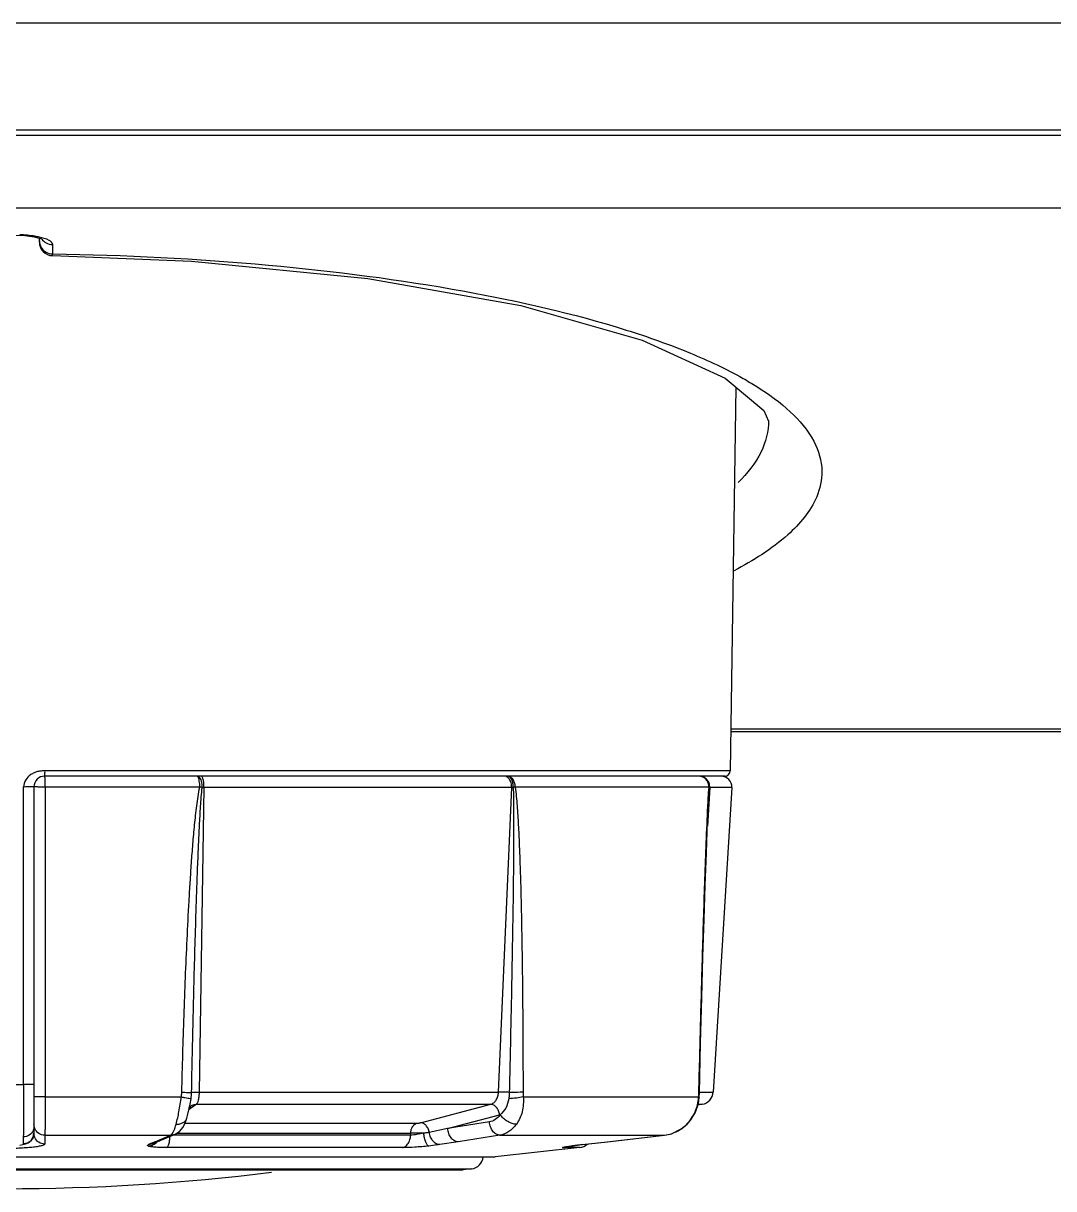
# Model space of a CAD drawing. Header units: millimetres. Extents: x -1538 to 3410, y -1646 to 2016.
# Drawn here: x 219.18 to 257.72, y -1624.49 to -1580.91 of the extents above; entities that cross this region are included whole.
import ezdxf

# ---------------------------------------------------------------- set-up
doc = ezdxf.new("R2010")
doc.units = ezdxf.units.MM
doc.header["$LTSCALE"] = 23.1
doc.layers.get('0').update_dxf_attribs({"linetype": 'CONTINUOUS'})

msp = doc.modelspace()

# ---------------------------------------------------------------- linework, layer by layer
at = {"linetype": 'Continuous'}
for p, q in [((598.434, -1580.914), (-158.566, -1580.914)), ((598.434, -1584.914), (-158.566, -1584.914)), ((523.434, -1585.114), (209.434, -1585.114)), ((522.534, -1587.828), (-85.466, -1587.828)), ((219.588, -1588.897), (219.829, -1588.956)), ((219.784, -1589.101), (219.784, -1588.945)), ((219.829, -1588.956), (219.883, -1588.976)), ((220.284, -1589.533), (220.284, -1589.188)), ((220.276, -1589.601), (220.284, -1589.533)), ((245.828, -1594.513), (245.618, -1608.866)), ((321.429, -1607.407), (245.639, -1607.407)), ((321.428, -1607.304), (245.641, -1607.304)), ((245.418, -1609.064), (219.984, -1609.064)), ((245.618, -1608.866), (219.992, -1608.865)), ((219.194, -1620.592), (219.194, -1609.469)), ((219.584, -1609.464), (219.584, -1622.424)), ((225.784, -1609.471), (220.006, -1609.471)), ((220.006, -1609.471), (220.006, -1621.056)), ((225.94, -1609.488), (225.76, -1620.874)), ((237.449, -1609.488), (225.94, -1609.488)), ((236.956, -1620.874), (237.449, -1609.488)), ((244.829, -1609.471), (237.579, -1609.471)), ((244.855, -1609.488), (244.769, -1610.93)), ((245.68, -1609.488), (244.855, -1609.488)), ((245.68, -1609.488), (244.984, -1620.874)), ((244.468, -1620.906), (244.515, -1619.053)), ((218.534, -1620.592), (219.194, -1620.592)), ((225.76, -1620.874), (236.956, -1620.874)), ((244.45, -1620.883), (244.469, -1620.885)), ((244.462, -1621.042), (244.468, -1620.906)), ((244.469, -1620.874), (244.984, -1620.874)), ((220.006, -1621.056), (225.092, -1621.056)), ((225.425, -1621.331), (225.426, -1621.328)), ((225.426, -1621.328), (225.46, -1621.126)), ((225.486, -1621.459), (225.433, -1621.496)), ((225.446, -1621.403), (225.446, -1621.403)), ((225.508, -1621.443), (225.486, -1621.459)), ((225.659, -1621.335), (225.508, -1621.443)), ((225.659, -1621.335), (236.664, -1621.335)), ((234.041, -1622.022), (236.664, -1621.335)), ((237.884, -1621.056), (244.442, -1621.056)), ((244.576, -1621.335), (244.407, -1621.366)), ((244.418, -1621.335), (244.576, -1621.335)), ((244.442, -1621.056), (244.46, -1621.078)), ((244.46, -1621.078), (244.462, -1621.042)), ((225.301, -1621.85), (225.339, -1621.699)), ((225.301, -1621.85), (225.301, -1621.849)), ((225.433, -1621.496), (225.378, -1621.536)), ((235.054, -1622.237), (236.998, -1621.728)), ((225.234, -1622.041), (233.9, -1622.041)), ((235.054, -1622.237), (234.369, -1622.385)), ((236.617, -1621.992), (235.054, -1622.237)), ((243.614, -1622.342), (243.798, -1622.251)), ((243.793, -1622.256), (244.013, -1622.073)), ((243.993, -1622.079), (244.013, -1622.073)), ((244.013, -1622.073), (244.147, -1621.917)), ((219.184, -1622.553), (219.184, -1622.812)), ((219.987, -1622.489), (224.683, -1622.489)), ((219.987, -1622.489), (219.987, -1622.821)), ((224.049, -1622.804), (224.221, -1622.729)), ((224.111, -1622.734), (224.28, -1622.662)), ((224.111, -1622.734), (224.295, -1622.697)), ((224.221, -1622.729), (224.867, -1622.452)), ((224.28, -1622.662), (224.397, -1622.612)), ((224.397, -1622.612), (224.683, -1622.489)), ((224.683, -1622.489), (224.867, -1622.451)), ((233.671, -1622.487), (224.784, -1622.487)), ((224.934, -1622.409), (233.675, -1622.409)), ((233.671, -1622.487), (233.675, -1622.409)), ((235.447, -1622.734), (234.757, -1622.843)), ((237.01, -1622.489), (235.447, -1622.734)), ((237.01, -1622.489), (243.159, -1622.489)), ((239.983, -1622.855), (241.028, -1622.734)), ((240.084, -1622.843), (241.024, -1622.734)), ((241.024, -1622.734), (243.159, -1622.489)), ((241.024, -1622.734), (241.028, -1622.734)), ((241.028, -1622.734), (243.163, -1622.489)), ((243.159, -1622.489), (243.163, -1622.489)), ((219.265, -1622.817), (219.369, -1622.775)), ((223.862, -1622.843), (224.049, -1622.804)), ((233.365, -1622.953), (224.549, -1622.953)), ((239.992, -1622.953), (236.834, -1623.304)), ((239.992, -1622.953), (239.379, -1622.953)), ((239.444, -1622.929), (239.436, -1622.93)), ((239.65, -1622.897), (239.745, -1622.884)), ((239.666, -1622.894), (239.681, -1622.893)), ((239.666, -1622.894), (239.679, -1622.893)), ((239.745, -1622.884), (239.983, -1622.855)), ((240.084, -1622.843), (240.088, -1622.842)), ((200.234, -1623.304), (236.834, -1623.304)), ((201.123, -1623.747), (235.945, -1623.747)), ((201.438, -1623.786), (235.631, -1623.786)), ((235.509, -1623.794), (201.56, -1623.794)), ((235.631, -1623.786), (235.509, -1623.794)), ((235.945, -1623.747), (235.631, -1623.786))]:
    msp.add_line(p, q, dxfattribs=at)
for points in [[(218.784, -1588.831), (219.238, -1588.85), (219.588, -1588.897)], [(220.276, -1589.601), (225.478, -1589.806), (232.063, -1590.453), (237.792, -1591.47), (242.334, -1592.763), (245.436, -1594.186), (246.884, -1595.396), (247.052, -1595.785)], [(244.515, -1619.053), (244.56, -1617.344), (244.603, -1615.818), (244.645, -1614.43), (244.686, -1613.144), (244.729, -1611.927), (244.777, -1610.736), (244.822, -1609.84)], [(225.339, -1621.699), (225.401, -1621.439), (225.426, -1621.328)], [(225.395, -1621.442), (225.387, -1621.461), (225.391, -1621.456)], [(225.391, -1621.456), (225.431, -1621.414), (225.446, -1621.403)], [(244.147, -1621.917), (244.323, -1621.622), (244.43, -1621.298), (244.46, -1621.078)], [(244.242, -1621.759), (244.327, -1621.613), (244.379, -1621.453)], [(224.867, -1622.451), (225.031, -1622.347), (225.16, -1622.193), (225.252, -1622.004), (225.301, -1621.849)], [(243.163, -1622.489), (243.425, -1622.433), (243.793, -1622.256)], [(219.369, -1622.775), (219.475, -1622.692), (219.555, -1622.565), (219.584, -1622.414)], [(219.049, -1622.856), (219.167, -1622.84), (219.265, -1622.817)], [(239.437, -1622.93), (239.435, -1622.931), (239.449, -1622.928), (239.479, -1622.923), (239.524, -1622.916)], [(239.443, -1622.929), (239.46, -1622.926), (239.469, -1622.924)], [(239.524, -1622.916), (239.582, -1622.907), (239.65, -1622.897)]]:
    msp.add_lwpolyline(points, dxfattribs=at)
for centre, radius, start, end in [((220.284, -1589.101), 0.5, 180, 269.1062), ((219.984, -1609.464), 0.4, 90, 180), ((237.156, -1609.299), 0.238, 58.2278, 59.9981), ((237.283, -1609.186), 0.122, 83.6083, 89.9812), ((244.442, -1609.433), 0.369, 86.1248, 89.9928), ((245.281, -1609.464), 0.4, 356.5, 90), ((245.418, -1608.864), 0.2, 270, 359.16), ((224.042, -1619.174), 9.858, 79.2966, 79.8184), ((225.945, -1603.908), 5.58, 269.258, 269.9536), ((237.44, -1604.985), 4.503, 270.1137, 270.8323), ((292.15, -1612.567), 47.407, 176.2749, 176.6463), ((223.259, -1620.844), 2.219, 352.7007, 358.8842), ((239.403, -1620.728), 5.05, 356.2715, 357.2923), ((240.668, -1620.789), 3.783, 357.3126, 358.5793), ((244.485, -1620.843), 0.5, 280.5, 356.5), ((225.657, -1621.697), 0.362, 122.8758, 125.6098), ((225.656, -1621.696), 0.361, 113.3967, 122.8776), ((242.945, -1620.983), 1.499, 356.4607, 357.2024), ((236.877, -1621.267), 0.477, 284.687, 287.496), ((242.993, -1621.102), 1.398, 289.0707, 302.796), ((242.973, -1621.073), 1.433, 302.8366, 315.3918), ((242.93, -1621.03), 1.493, 315.3886, 316.0392), ((219.559, -1622.424), 0.0248, 351.5897, 359.9934), ((237.632, -1654.25), 34.293, 113.22, 113.4477), ((233.569, -1669.202), 46.794, 89.2736, 89.8709), ((243, -1621.117), 1.381, 276.6125, 289.0187), ((237.316, -1653.519), 33.497, 113.4491, 113.6811), ((239.325, -1622.48), 0.476, 276.582, 289.1746), ((241.921, -1639.557), 16.814, 97.037, 97.662), ((242.91, -1647.457), 24.776, 96.5501, 97.0694), ((239.937, -1622.456), 0.5, 276.339, 312.3729), ((235.884, -1623.251), 0.5, 277, 353.8665), ((218.534, -1544.489), 80, 262.8664, 277.1336)]:
    msp.add_arc(centre, radius, start, end, dxfattribs=at)
for points, knots in [([(219.785, -1588.91), (219.731, -1588.897), (219.488, -1588.851), (219.242, -1588.829), (219.051, -1588.82)], [0, 0, 0, 0, 0.225904, 1, 1, 1, 1]), ([(220.284, -1589.188), (220.283, -1589.121), (220.089, -1588.978), (219.911, -1588.938), (219.785, -1588.91)], [0, 0, 0, 0, 0.343329, 1, 1, 1, 1]), ([(220.284, -1589.533), (222.979, -1589.575), (228.137, -1589.834), (235.313, -1590.757), (240.586, -1591.95), (244.034, -1593.162), (245.47, -1593.833), (246.101, -1594.189)], [0, 0, 0, 0, 0.305969, 0.585444, 0.820643, 0.917734, 1, 1, 1, 1]), ([(246.101, -1594.189), (246.275, -1594.287), (246.897, -1594.657), (247.487, -1595.085), (247.87, -1595.443)], [0, 0, 0, 0, 0.275861, 1, 1, 1, 1]), ([(247.87, -1595.443), (248.212, -1595.763), (248.783, -1596.419), (249.044, -1597.272), (249.051, -1597.658)], [0, 0, 0, 0, 0.547872, 1, 1, 1, 1]), ([(247.051, -1595.761), (247.058, -1596.163), (246.825, -1597.054), (246.256, -1597.752), (245.914, -1598.088)], [0, 0, 0, 0, 0.455802, 1, 1, 1, 1]), ([(249.051, -1597.658), (249.056, -1597.985), (248.848, -1598.917), (247.675, -1600.265), (246.482, -1601.008), (245.771, -1601.385)], [0, 0, 0, 0, 0.189451, 0.533695, 1, 1, 1, 1]), ([(219.992, -1608.865), (219.969, -1608.865), (219.923, -1608.868), (219.83, -1608.872), (219.716, -1608.891), (219.584, -1608.936), (219.422, -1609.027), (219.256, -1609.194), (219.194, -1609.378), (219.194, -1609.469)], [0, 0, 0, 0, 0.062759, 0.125512, 0.250993, 0.376489, 0.502002, 0.751687, 1, 1, 1, 1]), ([(219.984, -1609.064), (219.986, -1609.064), (219.987, -1609.056), (219.989, -1609.047), (219.991, -1609.027), (219.992, -1609.003), (219.993, -1608.973), (219.995, -1608.926), (219.999, -1608.889), (219.995, -1608.863)], [0, 0, 0, 0, 0.021772, 0.079299, 0.171966, 0.295832, 0.446436, 0.619055, 1, 1, 1, 1]), ([(220.006, -1609.471), (220.006, -1609.419), (220.005, -1609.344), (220.003, -1609.248), (220, -1609.187), (219.997, -1609.137), (219.994, -1609.103), (219.991, -1609.082), (219.989, -1609.072), (219.987, -1609.067), (219.985, -1609.064), (219.984, -1609.064)], [0, 0, 0, 0, 0.379303, 0.551362, 0.702529, 0.826972, 0.919764, 0.953193, 0.977556, 0.992872, 1, 1, 1, 1]), ([(225.719, -1609.095), (225.717, -1609.091), (225.709, -1609.08), (225.698, -1609.07), (225.689, -1609.066)], [0, 0, 0, 0, 0.298799, 1, 1, 1, 1]), ([(225.766, -1609.096), (225.761, -1609.091), (225.741, -1609.074), (225.715, -1609.064), (225.696, -1609.064)], [0, 0, 0, 0, 0.281712, 1, 1, 1, 1]), ([(225.784, -1609.471), (225.785, -1609.396), (225.778, -1609.289), (225.75, -1609.164), (225.731, -1609.114), (225.719, -1609.095)], [0, 0, 0, 0, 0.588096, 0.82492, 1, 1, 1, 1]), ([(225.872, -1609.488), (225.875, -1609.409), (225.864, -1609.296), (225.818, -1609.166), (225.785, -1609.115), (225.766, -1609.096)], [0, 0, 0, 0, 0.568519, 0.808255, 1, 1, 1, 1]), ([(225.94, -1609.488), (225.941, -1609.434), (225.937, -1609.334), (225.92, -1609.217), (225.896, -1609.139), (225.876, -1609.094), (225.849, -1609.064), (225.831, -1609.064)], [0, 0, 0, 0, 0.352789, 0.660483, 0.78329, 0.880591, 1, 1, 1, 1]), ([(237.275, -1609.093), (237.267, -1609.088), (237.234, -1609.072), (237.197, -1609.064), (237.17, -1609.064)], [0, 0, 0, 0, 0.25938, 1, 1, 1, 1]), ([(237.449, -1609.488), (237.452, -1609.409), (237.43, -1609.26), (237.338, -1609.132), (237.281, -1609.096)], [0, 0, 0, 0, 0.539662, 1, 1, 1, 1]), ([(237.505, -1609.488), (237.507, -1609.436), (237.5, -1609.337), (237.465, -1609.221), (237.421, -1609.146), (237.375, -1609.093), (237.328, -1609.068), (237.297, -1609.064)], [0, 0, 0, 0, 0.305786, 0.585221, 0.707701, 0.816918, 1, 1, 1, 1]), ([(237.579, -1609.471), (237.58, -1609.419), (237.567, -1609.317), (237.509, -1609.184), (237.417, -1609.089), (237.336, -1609.064), (237.299, -1609.064)], [0, 0, 0, 0, 0.288695, 0.556836, 0.791847, 1, 1, 1, 1]), ([(244.829, -1609.471), (244.83, -1609.421), (244.813, -1609.319), (244.734, -1609.187), (244.614, -1609.094), (244.516, -1609.068), (244.467, -1609.064)], [0, 0, 0, 0, 0.253508, 0.505091, 0.753589, 1, 1, 1, 1]), ([(244.855, -1609.488), (244.858, -1609.434), (244.843, -1609.324), (244.759, -1609.183), (244.627, -1609.086), (244.52, -1609.064), (244.468, -1609.064)], [0, 0, 0, 0, 0.253542, 0.505147, 0.753699, 1, 1, 1, 1]), ([(244.843, -1609.488), (244.848, -1609.407), (244.807, -1609.24), (244.677, -1609.128), (244.603, -1609.096)], [0, 0, 0, 0, 0.500361, 1, 1, 1, 1]), ([(219.584, -1609.464), (219.584, -1609.464), (219.58, -1609.464), (219.576, -1609.465), (219.566, -1609.465), (219.554, -1609.466), (219.537, -1609.466), (219.509, -1609.467), (219.467, -1609.468), (219.409, -1609.468), (219.342, -1609.469), (219.27, -1609.469), (219.22, -1609.47), (219.194, -1609.469)], [0, 0, 0, 0, 0.005022, 0.019417, 0.043119, 0.075969, 0.117738, 0.167967, 0.291715, 0.442778, 0.615655, 0.804104, 1, 1, 1, 1]), ([(220.006, -1609.471), (219.979, -1609.471), (219.926, -1609.471), (219.848, -1609.471), (219.776, -1609.47), (219.713, -1609.469), (219.667, -1609.468), (219.636, -1609.467), (219.618, -1609.467), (219.604, -1609.466), (219.593, -1609.465), (219.588, -1609.464), (219.584, -1609.464), (219.584, -1609.464)], [0, 0, 0, 0, 0.191839, 0.378285, 0.551044, 0.703254, 0.828752, 0.879763, 0.922272, 0.95582, 0.980036, 0.994759, 1, 1, 1, 1]), ([(225.11, -1620.883), (225.135, -1619.93), (225.177, -1618.501), (225.247, -1616.596), (225.309, -1615.167), (225.369, -1613.977), (225.426, -1613.025), (225.473, -1612.312), (225.526, -1611.599), (225.589, -1610.887), (225.652, -1610.294), (225.718, -1609.822), (225.759, -1609.588), (225.784, -1609.471)], [0, 0, 0, 0, 0.249997, 0.374999, 0.500003, 0.625008, 0.687512, 0.750016, 0.812519, 0.875023, 0.937521, 0.968767, 1, 1, 1, 1]), ([(225.478, -1620.887), (225.497, -1619.937), (225.528, -1618.511), (225.575, -1616.611), (225.614, -1615.185), (225.659, -1613.76), (225.701, -1612.573), (225.74, -1611.623), (225.774, -1610.91), (225.807, -1610.317), (225.84, -1609.843), (225.86, -1609.606), (225.872, -1609.488)], [0, 0, 0, 0, 0.249971, 0.37496, 0.499953, 0.62495, 0.749953, 0.812458, 0.874966, 0.937478, 0.968738, 1, 1, 1, 1]), ([(237.505, -1609.488), (237.515, -1609.724), (237.521, -1610.199), (237.523, -1610.911), (237.521, -1611.623), (237.514, -1612.573), (237.499, -1613.76), (237.477, -1615.185), (237.451, -1616.611), (237.413, -1618.511), (237.381, -1619.937), (237.359, -1620.887)], [0, 0, 0, 0, 0.06237, 0.124817, 0.18729, 0.249778, 0.374779, 0.499801, 0.624838, 0.749884, 1, 1, 1, 1]), ([(237.579, -1609.471), (237.573, -1609.473), (237.549, -1609.478), (237.524, -1609.484), (237.505, -1609.488)], [0, 0, 0, 0, 0.235744, 1, 1, 1, 1]), ([(237.579, -1609.471), (237.596, -1609.588), (237.622, -1609.823), (237.662, -1610.295), (237.699, -1610.887), (237.732, -1611.599), (237.768, -1612.55), (237.801, -1613.739), (237.829, -1615.167), (237.849, -1616.596), (237.867, -1618.501), (237.873, -1619.93), (237.874, -1620.883)], [0, 0, 0, 0, 0.030987, 0.062095, 0.124445, 0.186879, 0.249354, 0.374376, 0.499452, 0.62456, 0.749692, 1, 1, 1, 1]), ([(244.795, -1610.019), (244.798, -1609.973), (244.808, -1609.79), (244.819, -1609.608), (244.829, -1609.471)], [0, 0, 0, 0, 0.250999, 1, 1, 1, 1]), ([(244.843, -1609.488), (244.843, -1609.486), (244.84, -1609.479), (244.834, -1609.475), (244.829, -1609.471)], [0, 0, 0, 0, 0.202387, 1, 1, 1, 1]), ([(244.855, -1609.488), (244.853, -1609.488), (244.85, -1609.488), (244.846, -1609.488), (244.843, -1609.488)], [0, 0, 0, 0, 0.358439, 1, 1, 1, 1]), ([(244.45, -1620.883), (244.472, -1619.976), (244.518, -1618.164), (244.594, -1615.445), (244.665, -1613.181), (244.732, -1611.373), (244.771, -1610.469), (244.795, -1610.019)], [0, 0, 0, 0, 0.250267, 0.500475, 0.750542, 0.875438, 1, 1, 1, 1]), ([(219.584, -1620.587), (219.584, -1620.587), (219.58, -1620.587), (219.576, -1620.588), (219.566, -1620.588), (219.554, -1620.589), (219.537, -1620.589), (219.509, -1620.59), (219.467, -1620.591), (219.409, -1620.592), (219.342, -1620.592), (219.27, -1620.592), (219.22, -1620.592), (219.194, -1620.592)], [0, 0, 0, 0, 0.005032, 0.019434, 0.04314, 0.075992, 0.117764, 0.167992, 0.291739, 0.442798, 0.615667, 0.804107, 1, 1, 1, 1]), ([(219.194, -1620.592), (219.194, -1620.829), (219.193, -1621.27), (219.192, -1621.793), (219.19, -1622.143), (219.188, -1622.332), (219.186, -1622.463), (219.185, -1622.53), (219.184, -1622.553)], [0, 0, 0, 0, 0.362272, 0.67502, 0.799623, 0.897297, 0.964837, 1, 1, 1, 1]), ([(225.11, -1620.883), (225.19, -1620.885), (225.296, -1620.887), (225.419, -1620.888), (225.462, -1620.888), (225.478, -1620.887)], [0, 0, 0, 0, 0.649394, 0.871335, 1, 1, 1, 1]), ([(225.478, -1620.887), (225.489, -1620.884), (225.523, -1620.881), (225.584, -1620.877), (225.666, -1620.874), (225.727, -1620.874), (225.76, -1620.874)], [0, 0, 0, 0, 0.130382, 0.35188, 0.64922, 1, 1, 1, 1]), ([(225.76, -1620.874), (225.759, -1620.927), (225.754, -1621.028), (225.734, -1621.164), (225.708, -1621.258), (225.682, -1621.311), (225.667, -1621.329), (225.659, -1621.335)], [0, 0, 0, 0, 0.335603, 0.630604, 0.856822, 0.938787, 1, 1, 1, 1]), ([(236.664, -1621.335), (236.705, -1621.324), (236.785, -1621.282), (236.876, -1621.174), (236.937, -1621.033), (236.954, -1620.928), (236.956, -1620.874)], [0, 0, 0, 0, 0.214912, 0.454092, 0.718658, 1, 1, 1, 1]), ([(237.359, -1620.887), (237.324, -1620.885), (237.189, -1620.878), (237.055, -1620.874), (236.956, -1620.874)], [0, 0, 0, 0, 0.264406, 1, 1, 1, 1]), ([(237.359, -1620.887), (237.359, -1620.907), (237.355, -1620.987), (237.346, -1621.067), (237.337, -1621.126)], [0, 0, 0, 0, 0.252232, 1, 1, 1, 1]), ([(237.874, -1620.883), (237.837, -1620.884), (237.666, -1620.888), (237.494, -1620.888), (237.359, -1620.887)], [0, 0, 0, 0, 0.21354, 1, 1, 1, 1]), ([(220.006, -1621.056), (219.979, -1621.056), (219.926, -1621.056), (219.848, -1621.056), (219.776, -1621.055), (219.713, -1621.054), (219.667, -1621.053), (219.636, -1621.052), (219.618, -1621.052), (219.604, -1621.051), (219.593, -1621.05), (219.588, -1621.049), (219.584, -1621.049), (219.584, -1621.049)], [0, 0, 0, 0, 0.191557, 0.378188, 0.551048, 0.703238, 0.828629, 0.879706, 0.922259, 0.955771, 0.979989, 0.994741, 1, 1, 1, 1]), ([(220.006, -1621.056), (220.006, -1621.228), (220.005, -1621.479), (220.003, -1621.8), (220.001, -1622.008), (219.998, -1622.185), (219.995, -1622.324), (219.991, -1622.421), (219.989, -1622.472), (219.987, -1622.489)], [0, 0, 0, 0, 0.360392, 0.524933, 0.671873, 0.796412, 0.894542, 0.963135, 1, 1, 1, 1]), ([(224.902, -1622.079), (224.942, -1621.924), (225.014, -1621.584), (225.072, -1621.242), (225.092, -1621.056)], [0, 0, 0, 0, 0.461552, 1, 1, 1, 1]), ([(225.092, -1621.056), (225.137, -1621.064), (225.22, -1621.078), (225.329, -1621.098), (225.407, -1621.114), (225.447, -1621.121), (225.46, -1621.126)], [0, 0, 0, 0, 0.366328, 0.672208, 0.889603, 1, 1, 1, 1]), ([(236.998, -1621.728), (236.991, -1621.677), (236.964, -1621.577), (236.888, -1621.45), (236.786, -1621.36), (236.703, -1621.335), (236.664, -1621.335)], [0, 0, 0, 0, 0.2809, 0.550166, 0.790885, 1, 1, 1, 1]), ([(237.337, -1621.126), (237.318, -1621.246), (237.252, -1621.469), (237.106, -1621.657), (237.02, -1621.722)], [0, 0, 0, 0, 0.530301, 1, 1, 1, 1]), ([(237.884, -1621.056), (237.8, -1621.076), (237.618, -1621.105), (237.434, -1621.121), (237.337, -1621.126)], [0, 0, 0, 0, 0.469986, 1, 1, 1, 1]), ([(237.884, -1621.056), (237.896, -1621.241), (237.874, -1621.603), (237.727, -1621.94), (237.626, -1622.079)], [0, 0, 0, 0, 0.518698, 1, 1, 1, 1]), ([(244.005, -1622.067), (244.132, -1621.935), (244.34, -1621.623), (244.43, -1621.259), (244.441, -1621.076)], [0, 0, 0, 0, 0.498777, 1, 1, 1, 1]), ([(224.902, -1622.079), (224.949, -1622.08), (225.04, -1622.071), (225.162, -1622.026), (225.256, -1621.952), (225.292, -1621.884), (225.301, -1621.85)], [0, 0, 0, 0, 0.288104, 0.550601, 0.784654, 1, 1, 1, 1]), ([(237.02, -1621.722), (236.969, -1621.792), (236.852, -1621.914), (236.694, -1621.98), (236.617, -1621.992)], [0, 0, 0, 0, 0.526322, 1, 1, 1, 1]), ([(237.626, -1622.079), (237.574, -1622.08), (237.459, -1622.057), (237.295, -1621.98), (237.142, -1621.867), (237.055, -1621.772), (237.02, -1621.722)], [0, 0, 0, 0, 0.216362, 0.473639, 0.74517, 1, 1, 1, 1]), ([(219.554, -1622.308), (219.524, -1622.379), (219.42, -1622.507), (219.262, -1622.553), (219.184, -1622.553)], [0, 0, 0, 0, 0.499278, 1, 1, 1, 1]), ([(219.987, -1622.489), (219.909, -1622.489), (219.75, -1622.443), (219.645, -1622.316), (219.615, -1622.244)], [0, 0, 0, 0, 0.500868, 1, 1, 1, 1]), ([(224.772, -1622.404), (224.778, -1622.396), (224.803, -1622.356), (224.823, -1622.313), (224.837, -1622.279)], [0, 0, 0, 0, 0.222718, 1, 1, 1, 1]), ([(224.837, -1622.279), (224.843, -1622.264), (224.868, -1622.199), (224.888, -1622.131), (224.902, -1622.079)], [0, 0, 0, 0, 0.227568, 1, 1, 1, 1]), ([(233.675, -1622.409), (233.677, -1622.366), (233.69, -1622.282), (233.737, -1622.17), (233.807, -1622.084), (233.869, -1622.049), (233.9, -1622.041)], [0, 0, 0, 0, 0.283976, 0.550284, 0.788683, 1, 1, 1, 1]), ([(233.9, -1622.041), (233.924, -1622.041), (233.971, -1622.036), (234.018, -1622.028), (234.041, -1622.022)], [0, 0, 0, 0, 0.503, 1, 1, 1, 1]), ([(234.369, -1622.385), (234.36, -1622.336), (234.33, -1622.244), (234.254, -1622.126), (234.156, -1622.045), (234.077, -1622.022), (234.041, -1622.022)], [0, 0, 0, 0, 0.282225, 0.550377, 0.790155, 1, 1, 1, 1]), ([(235.447, -1622.734), (235.4, -1622.735), (235.296, -1622.704), (235.173, -1622.59), (235.086, -1622.428), (235.059, -1622.302), (235.054, -1622.237)], [0, 0, 0, 0, 0.208913, 0.44738, 0.716066, 1, 1, 1, 1]), ([(237.01, -1622.489), (236.962, -1622.489), (236.859, -1622.458), (236.736, -1622.344), (236.649, -1622.182), (236.622, -1622.057), (236.617, -1621.992)], [0, 0, 0, 0, 0.208918, 0.44739, 0.716074, 1, 1, 1, 1]), ([(237.626, -1622.079), (237.548, -1622.186), (237.368, -1622.37), (237.128, -1622.471), (237.01, -1622.489)], [0, 0, 0, 0, 0.525725, 1, 1, 1, 1]), ([(219.584, -1622.414), (219.584, -1622.465), (219.563, -1622.57), (219.474, -1622.702), (219.341, -1622.791), (219.236, -1622.812), (219.184, -1622.812)], [0, 0, 0, 0, 0.249425, 0.499188, 0.749426, 1, 1, 1, 1]), ([(219.987, -1622.821), (219.909, -1622.822), (219.75, -1622.776), (219.645, -1622.648), (219.615, -1622.577)], [0, 0, 0, 0, 0.500867, 1, 1, 1, 1]), ([(224.549, -1622.953), (224.568, -1622.945), (224.603, -1622.899), (224.636, -1622.809), (224.661, -1622.683), (224.67, -1622.588), (224.672, -1622.537)], [0, 0, 0, 0, 0.138356, 0.359004, 0.654302, 1, 1, 1, 1]), ([(224.683, -1622.489), (224.691, -1622.486), (224.727, -1622.465), (224.754, -1622.432), (224.772, -1622.404)], [0, 0, 0, 0, 0.210871, 1, 1, 1, 1]), ([(233.365, -1622.953), (233.406, -1622.946), (233.49, -1622.908), (233.586, -1622.8), (233.651, -1622.654), (233.669, -1622.544), (233.671, -1622.487)], [0, 0, 0, 0, 0.20971, 0.446411, 0.713162, 1, 1, 1, 1]), ([(234.163, -1622.413), (234.077, -1622.435), (233.915, -1622.469), (233.749, -1622.487), (233.671, -1622.487)], [0, 0, 0, 0, 0.531491, 1, 1, 1, 1]), ([(234.369, -1622.385), (234.354, -1622.387), (234.285, -1622.398), (234.216, -1622.407), (234.163, -1622.413)], [0, 0, 0, 0, 0.221368, 1, 1, 1, 1]), ([(234.345, -1622.894), (234.334, -1622.893), (234.313, -1622.88), (234.285, -1622.849), (234.258, -1622.802), (234.222, -1622.717), (234.186, -1622.586), (234.169, -1622.473), (234.163, -1622.413)], [0, 0, 0, 0, 0.057679, 0.135001, 0.235351, 0.35787, 0.657537, 1, 1, 1, 1]), ([(234.757, -1622.843), (234.712, -1622.843), (234.614, -1622.815), (234.496, -1622.711), (234.409, -1622.562), (234.378, -1622.446), (234.369, -1622.385)], [0, 0, 0, 0, 0.209316, 0.446873, 0.714616, 1, 1, 1, 1]), ([(219.987, -1622.821), (219.987, -1622.835), (219.96, -1622.854), (219.922, -1622.87), (219.873, -1622.885), (219.812, -1622.899), (219.708, -1622.919), (219.55, -1622.94), (219.332, -1622.961), (218.99, -1622.982), (218.72, -1622.988), (218.534, -1622.988)], [0, 0, 0, 0, 0.028394, 0.053983, 0.087931, 0.130189, 0.18051, 0.303642, 0.453088, 0.62333, 1, 1, 1, 1]), ([(223.856, -1622.894), (223.852, -1622.893), (223.845, -1622.889), (223.836, -1622.883), (223.83, -1622.877), (223.828, -1622.866), (223.841, -1622.852), (223.853, -1622.846), (223.862, -1622.843)], [0, 0, 0, 0, 0.166264, 0.295583, 0.393854, 0.474796, 0.669729, 1, 1, 1, 1]), ([(223.856, -1622.894), (223.901, -1622.892), (223.962, -1622.88), (224.018, -1622.858), (224.032, -1622.851)], [0, 0, 0, 0, 0.747918, 1, 1, 1, 1]), ([(224.549, -1622.953), (224.469, -1622.953), (224.32, -1622.951), (224.12, -1622.94), (223.982, -1622.925), (223.9, -1622.909), (223.869, -1622.9), (223.856, -1622.894)], [0, 0, 0, 0, 0.345653, 0.639352, 0.861686, 0.941817, 1, 1, 1, 1]), ([(234.345, -1622.894), (234.171, -1622.912), (233.845, -1622.939), (233.518, -1622.953), (233.365, -1622.953)], [0, 0, 0, 0, 0.532271, 1, 1, 1, 1]), ([(234.757, -1622.843), (234.726, -1622.847), (234.589, -1622.867), (234.452, -1622.883), (234.345, -1622.894)], [0, 0, 0, 0, 0.221333, 1, 1, 1, 1]), ([(239.379, -1622.953), (239.376, -1622.953), (239.37, -1622.953), (239.362, -1622.952), (239.356, -1622.952), (239.352, -1622.951), (239.35, -1622.949), (239.354, -1622.947), (239.357, -1622.946), (239.364, -1622.944), (239.373, -1622.941), (239.389, -1622.937), (239.416, -1622.932), (239.454, -1622.926), (239.483, -1622.921), (239.499, -1622.919)], [0, 0, 0, 0, 0.057998, 0.102846, 0.13457, 0.153454, 0.161816, 0.174224, 0.198906, 0.23665, 0.28753, 0.351487, 0.518146, 0.735011, 1, 1, 1, 1]), ([(239.499, -1622.919), (239.511, -1622.917), (239.567, -1622.908), (239.623, -1622.9), (239.666, -1622.894)], [0, 0, 0, 0, 0.219655, 1, 1, 1, 1])]:
    msp.add_open_spline(points, degree=3, knots=knots, dxfattribs=at)
for points in [[(219.784, -1589.05), (219.784, -1589.134), (219.809, -1589.22), (219.851, -1589.292)], [(219.873, -1588.979), (219.915, -1589.038), (219.972, -1589.089), (220.036, -1589.124)], [(220.036, -1589.124), (220.111, -1589.166), (220.199, -1589.188), (220.284, -1589.188)], [(219.851, -1589.292), (219.895, -1589.364), (219.96, -1589.427), (220.034, -1589.468)], [(220.034, -1589.468), (220.11, -1589.51), (220.198, -1589.533), (220.284, -1589.533)], [(225.689, -1609.066), (225.686, -1609.065), (225.681, -1609.064), (225.677, -1609.064)], [(244.603, -1609.096), (244.554, -1609.075), (244.499, -1609.064), (244.445, -1609.064)], [(225.092, -1621.056), (225.102, -1620.999), (225.109, -1620.941), (225.11, -1620.883)], [(237.874, -1620.883), (237.874, -1620.941), (237.878, -1620.999), (237.884, -1621.056)], [(225.513, -1621.365), (225.558, -1621.345), (225.609, -1621.335), (225.659, -1621.335)], [(219.584, -1622.155), (219.584, -1622.207), (219.574, -1622.26), (219.554, -1622.308)], [(219.615, -1622.244), (219.595, -1622.196), (219.584, -1622.143), (219.584, -1622.091)], [(219.615, -1622.577), (219.595, -1622.529), (219.584, -1622.476), (219.584, -1622.424)], [(224.032, -1622.851), (224.088, -1622.826), (224.14, -1622.789), (224.182, -1622.746)]]:
    msp.add_open_spline(points, degree=3, dxfattribs=at)

doc.saveas('drawing.dxf')
